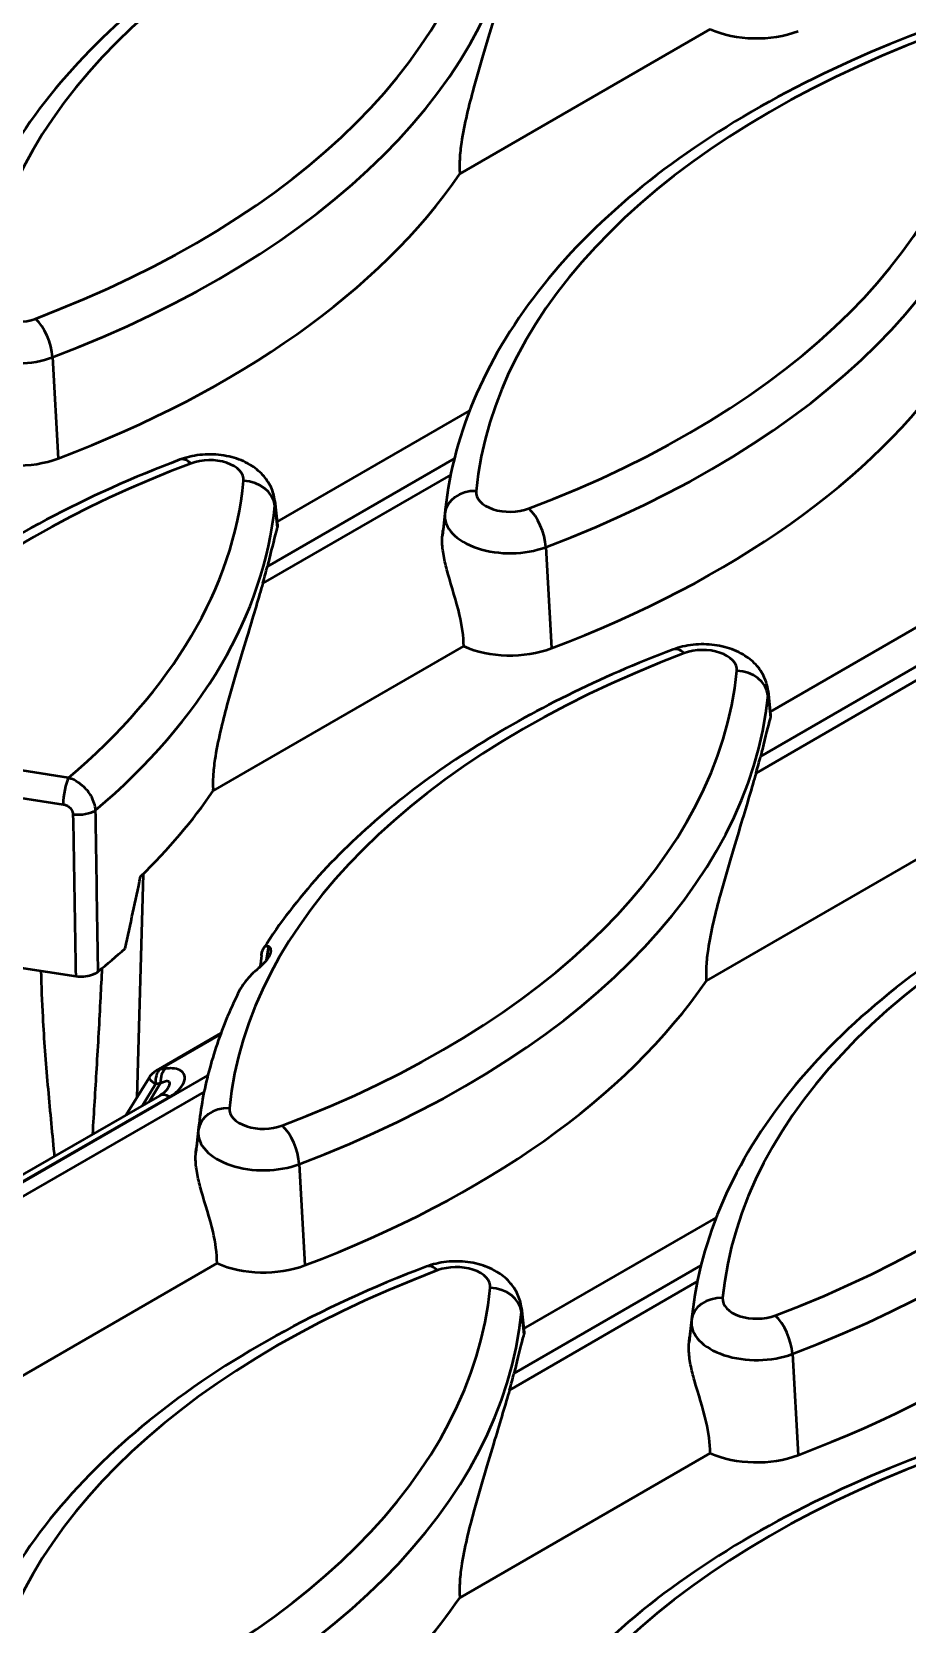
# Model space of a CAD drawing. Header units: millimetres. Extents: x 0 to 2774, y -40 to 1485.
# Drawn here: x 435.25 to 456.16, y 229.82 to 267.86 of the extents above; entities that cross this region are included whole.
import ezdxf

# ---------------------------------------------------------------- set-up
doc = ezdxf.new("R2010")
doc.units = ezdxf.units.MM
doc.header["$LTSCALE"] = 2.5
doc.layers.add('Sichtbar (ISO)', color=7, linetype='Continuous', lineweight=50)
doc.layers.add('Sichtbar schmal (ISO)', color=7, linetype='Continuous', lineweight=50)

msp = doc.modelspace()

# ---------------------------------------------------------------- linework, layer by layer
at = {"layer": 'Sichtbar (ISO)'}
for p, q in [((445.474, 264.468), (451.46, 267.924)), ((441.108, 256.151), (445.707, 258.806)), ((441.054, 256.655), (441.117, 256.068)), ((445.125, 256.439), (445.073, 255.952)), ((452.893, 251.615), (457.492, 254.27)), ((439.582, 249.726), (445.568, 253.182)), ((452.839, 252.118), (452.902, 251.532)), ((451.367, 245.19), (457.353, 248.646)), ((437.907, 247.738), (437.756, 242.397)), ((434.366, 245.598), (436.297, 245.299)), ((439.765, 243.934), (438.224, 243.044)), ((437.503, 241.985), (438.048, 242.873)), ((438.297, 242.443), (434.756, 240.399)), ((439.233, 241.696), (439.181, 241.21)), ((447, 236.872), (451.599, 239.527)), ((433.689, 234.984), (439.675, 238.44)), ((446.946, 237.376), (447.009, 236.79)), ((451.018, 237.16), (450.966, 236.674)), ((445.474, 230.448), (451.46, 233.904))]:
    msp.add_line(p, q, dxfattribs=at)
msp.add_arc((438.474, 242.611), 0.5, 120, 148.4774, dxfattribs=at)
for centre, major_axis, ratio, start_param, end_param in [((452.567, 268.749), (-1.806, 0), 0.57735, 0.911322, 2.150508), ((422.126, 269.797), (25.106, 0), 0.57735, 5.2921, 5.906759), ((433.911, 265.261), (25.106, 0), 0.57735, 5.2921, 5.906759), ((434.889, 258.542), (-1.806, 0), 0.57735, 0.911322, 2.150508), ((416.233, 257.096), (24.887, 0), 0.57735, 6.114898, 6.142932), ((446.674, 254.006), (-1.806, 0), 0.57735, 0.911322, 2.150508), ((428.018, 252.56), (24.887, 0), 0.57735, 6.114898, 6.142932), ((416.233, 255.055), (25.106, 0), 0.57735, 5.749353, 5.906759), ((435.014, 249.121), (4.554, 0.73), 0.511472, 6.229965, 6.247997), ((413.376, 238.852), (17.396, 49.27), 0.406065, 4.998107, 5.033063), ((416.233, 253.83), (-25.237, 0), 0.57735, 2.525605, 2.571158), ((449.491, 273.208), (-20.196, -144.02), 0.034099, 4.908663, 4.910622), ((428.018, 250.518), (25.106, 0), 0.57735, 5.2921, 5.906759), ((439.804, 245.982), (25.106, 0), 0.57735, 5.2921, 5.906759), ((440.782, 239.264), (-1.806, 0), 0.57735, 0.911322, 2.150508), ((422.126, 237.817), (24.887, 0), 0.57735, 6.114898, 6.142932), ((452.567, 234.728), (-1.806, 0), 0.57735, 0.911322, 2.150508), ((422.126, 235.776), (25.106, 0), 0.57735, 5.537113, 5.906759)]:
    msp.add_ellipse(centre, major_axis=major_axis, ratio=ratio, start_param=start_param, end_param=end_param, dxfattribs=at)
for points, knots in [([(444.679, 272.382), (443.398, 271.898), (442.192, 271.343), (439.969, 270.11), (438.952, 269.431), (437.143, 267.966), (436.351, 267.18), (435.021, 265.522), (434.484, 264.65), (433.694, 262.846), (433.441, 261.915), (433.34, 260.975)], [2.9359057, 2.9359057, 2.9359057, 2.9359057, 3.121742, 3.121742, 3.3075784, 3.3075784, 3.4934147, 3.4934147, 3.6792511, 3.6792511, 3.8650875, 3.8650875, 3.8650875, 3.8650875]), ([(446.662, 269.431), (446.563, 269.095), (446.442, 268.688), (446.147, 267.706), (445.965, 267.116), (445.698, 266.13), (445.576, 265.648), (445.494, 265.09), (445.478, 264.949), (445.465, 264.69), (445.466, 264.571), (445.474, 264.468)], [3.485316, 3.485316, 3.485316, 3.485316, 3.831228, 3.831228, 4.242869, 4.242869, 4.503948, 4.503948, 4.581698, 4.581698, 4.653464, 4.653464, 4.653464, 4.653464]), ([(456.464, 267.846), (455.183, 267.362), (453.977, 266.807), (451.754, 265.574), (450.737, 264.895), (448.928, 263.43), (448.136, 262.644), (446.806, 260.986), (446.269, 260.114), (445.479, 258.31), (445.226, 257.379), (445.125, 256.439)], [2.9359057, 2.9359057, 2.9359057, 2.9359057, 3.121742, 3.121742, 3.3075784, 3.3075784, 3.4934147, 3.4934147, 3.6792511, 3.6792511, 3.8650875, 3.8650875, 3.8650875, 3.8650875]), ([(438.786, 257.64), (437.662, 257.215), (436.595, 256.736), (434.604, 255.68), (433.68, 255.103), (431.997, 253.864), (431.24, 253.202), (429.912, 251.805), (429.342, 251.07), (428.411, 249.543), (428.049, 248.751), (427.801, 247.943)], [2.9359057, 2.9359057, 2.9359057, 2.9359057, 3.0990146, 3.0990146, 3.2621235, 3.2621235, 3.4252325, 3.4252325, 3.5883414, 3.5883414, 3.7514503, 3.7514503, 3.7514503, 3.7514503]), ([(441.054, 256.655), (441.041, 256.771), (441.009, 256.882), (440.911, 257.093), (440.843, 257.189), (440.675, 257.373), (440.571, 257.453), (440.322, 257.601), (440.175, 257.658), (439.858, 257.742), (439.688, 257.763), (439.348, 257.766), (439.179, 257.748), (438.937, 257.691), (438.861, 257.668), (438.786, 257.64)], [0.847302, 0.847302, 0.847302, 0.847302, 1.046181, 1.046181, 1.270532, 1.270532, 1.556044, 1.556044, 1.929065, 1.929065, 2.339587, 2.339587, 2.746954, 2.746954, 2.935906, 2.935906, 2.935906, 2.935906]), ([(441.11, 256.019), (441.108, 256.009), (441.104, 255.999), (441.053, 255.817), (440.99, 255.552), (440.905, 255.206), (440.891, 255.148), (440.876, 255.087)], [0.7095826, 0.7095826, 0.7095826, 0.7095826, 0.7301099, 0.7301099, 1.0546565, 1.0546565, 1.1167, 1.1167, 1.1167, 1.1167]), ([(445.568, 253.182), (445.565, 253.417), (445.529, 253.673), (445.394, 254.262), (445.28, 254.601), (445.156, 255.038), (445.123, 255.168), (445.073, 255.422), (445.058, 255.545), (445.053, 255.713), (445.055, 255.772), (445.06, 255.83)], [0.0433649, 0.0433649, 0.0433649, 0.0433649, 0.199966, 0.199966, 0.399932, 0.399932, 0.4756007, 0.4756007, 0.5512693, 0.5512693, 0.5929939, 0.5929939, 0.5929939, 0.5929939]), ([(445.06, 255.83), (445.063, 255.86), (445.067, 255.889), (445.071, 255.93), (445.072, 255.941), (445.073, 255.952)], [0.70958265, 0.70958265, 0.70958265, 0.70958265, 0.73010989, 0.73010989, 0.73801389, 0.73801389, 0.73801389, 0.73801389]), ([(440.769, 254.689), (440.67, 254.353), (440.549, 253.946), (440.254, 252.963), (440.073, 252.374), (439.805, 251.388), (439.684, 250.906), (439.602, 250.347), (439.586, 250.207), (439.573, 249.965), (439.573, 249.861), (439.579, 249.769)], [3.485316, 3.485316, 3.485316, 3.485316, 3.831228, 3.831228, 4.242869, 4.242869, 4.503948, 4.503948, 4.581698, 4.581698, 4.643718, 4.643718, 4.643718, 4.643718]), ([(450.571, 253.104), (449.692, 252.771), (448.847, 252.405), (447.242, 251.613), (446.482, 251.187), (445.056, 250.278), (444.391, 249.795), (443.167, 248.781), (442.609, 248.249), (441.608, 247.141), (441.166, 246.566), (440.788, 245.973)], [2.9359057, 2.9359057, 2.9359057, 2.9359057, 3.0635036, 3.0635036, 3.1911015, 3.1911015, 3.3186993, 3.3186993, 3.4462972, 3.4462972, 3.5738951, 3.5738951, 3.5738951, 3.5738951]), ([(452.839, 252.118), (452.826, 252.234), (452.794, 252.346), (452.696, 252.557), (452.629, 252.653), (452.46, 252.837), (452.356, 252.917), (452.107, 253.065), (451.96, 253.122), (451.643, 253.205), (451.473, 253.227), (451.133, 253.23), (450.964, 253.212), (450.722, 253.155), (450.646, 253.132), (450.571, 253.104)], [0.847302, 0.847302, 0.847302, 0.847302, 1.046181, 1.046181, 1.270532, 1.270532, 1.556044, 1.556044, 1.929065, 1.929065, 2.339587, 2.339587, 2.746954, 2.746954, 2.935906, 2.935906, 2.935906, 2.935906]), ([(452.896, 251.483), (452.893, 251.473), (452.89, 251.463), (452.838, 251.281), (452.775, 251.016), (452.691, 250.67), (452.676, 250.612), (452.662, 250.551)], [0.7095826, 0.7095826, 0.7095826, 0.7095826, 0.7301099, 0.7301099, 1.0546565, 1.0546565, 1.1167, 1.1167, 1.1167, 1.1167]), ([(452.554, 250.153), (452.455, 249.817), (452.335, 249.41), (452.039, 248.427), (451.858, 247.837), (451.59, 246.852), (451.469, 246.37), (451.387, 245.811), (451.371, 245.671), (451.357, 245.412), (451.358, 245.292), (451.367, 245.19)], [3.485316, 3.485316, 3.485316, 3.485316, 3.831228, 3.831228, 4.242869, 4.242869, 4.503948, 4.503948, 4.581698, 4.581698, 4.653464, 4.653464, 4.653464, 4.653464]), ([(462.356, 248.567), (461.075, 248.083), (459.869, 247.529), (457.646, 246.295), (456.63, 245.616), (454.821, 244.152), (454.028, 243.366), (452.699, 241.708), (452.162, 240.835), (451.372, 239.032), (451.119, 238.1), (451.018, 237.16)], [2.9359057, 2.9359057, 2.9359057, 2.9359057, 3.121742, 3.121742, 3.3075784, 3.3075784, 3.4934147, 3.4934147, 3.6792511, 3.6792511, 3.8650875, 3.8650875, 3.8650875, 3.8650875]), ([(440.911, 246.006), (440.922, 245.999), (440.932, 245.99), (440.955, 245.95), (440.96, 245.911), (440.943, 245.824), (440.923, 245.776), (440.858, 245.679), (440.814, 245.629), (440.729, 245.547), (440.695, 245.517), (440.66, 245.487)], [-0.3658072, -0.3658072, -0.3658072, -0.3658072, -0.3433399, -0.3433399, -0.2935277, -0.2935277, -0.2443502, -0.2443502, -0.1948364, -0.1948364, -0.1655449, -0.1655449, -0.1655449, -0.1655449]), ([(440.735, 245.797), (440.738, 245.814), (440.74, 245.829), (440.748, 245.872), (440.756, 245.903), (440.784, 245.977), (440.813, 246.009), (440.861, 246.025), (440.886, 246.02), (440.911, 246.006)], [0.0124241, 0.0124241, 0.0124241, 0.0124241, 0.0229879, 0.0229879, 0.0461582, 0.0461582, 0.1028572, 0.1028572, 0.1508381, 0.1508381, 0.1508381, 0.1508381]), ([(436.297, 245.299), (436.36, 245.29), (436.425, 245.287), (436.553, 245.297), (436.615, 245.309), (436.703, 245.338), (436.733, 245.35), (436.787, 245.378), (436.811, 245.394), (436.832, 245.411)], [0, 0, 0, 0, 0.0388384, 0.0388384, 0.0775944, 0.0775944, 0.0994808, 0.0994808, 0.1214063, 0.1214063, 0.1214063, 0.1214063]), ([(440.66, 245.487), (440.556, 245.397), (440.437, 245.281), (440.313, 245.125), (440.276, 245.072), (440.237, 245.007), (440.224, 244.984), (440.213, 244.962)], [1.3715402, 1.3715402, 1.3715402, 1.3715402, 1.4590587, 1.4590587, 1.4912356, 1.4912356, 1.5053975, 1.5053975, 1.5053975, 1.5053975]), ([(440.213, 244.962), (440.107, 244.751), (440.009, 244.539), (439.829, 244.111), (439.748, 243.895), (439.6, 243.461), (439.534, 243.242), (439.42, 242.804), (439.37, 242.583), (439.289, 242.141), (439.257, 241.919), (439.233, 241.696)], [3.6452203, 3.6452203, 3.6452203, 3.6452203, 3.6891937, 3.6891937, 3.7331672, 3.7331672, 3.7771406, 3.7771406, 3.821114, 3.821114, 3.8650875, 3.8650875, 3.8650875, 3.8650875]), ([(438.475, 242.585), (438.475, 242.585), (438.472, 242.581), (438.461, 242.567), (438.453, 242.558), (438.432, 242.539), (438.42, 242.527), (438.391, 242.504), (438.374, 242.492), (438.338, 242.468), (438.318, 242.455), (438.297, 242.443)], [0.2052918, 0.2052918, 0.2052918, 0.2052918, 0.23171, 0.23171, 0.2581282, 0.2581282, 0.2845464, 0.2845464, 0.3109646, 0.3109646, 0.3373827, 0.3373827, 0.3373827, 0.3373827]), ([(439.168, 241.088), (439.171, 241.118), (439.174, 241.147), (439.178, 241.188), (439.179, 241.199), (439.181, 241.21)], [0.70958265, 0.70958265, 0.70958265, 0.70958265, 0.73010989, 0.73010989, 0.73801389, 0.73801389, 0.73801389, 0.73801389]), ([(439.675, 238.44), (439.672, 238.675), (439.637, 238.93), (439.501, 239.52), (439.387, 239.858), (439.264, 240.296), (439.23, 240.426), (439.18, 240.679), (439.165, 240.802), (439.16, 240.971), (439.162, 241.03), (439.168, 241.088)], [0.0433649, 0.0433649, 0.0433649, 0.0433649, 0.199966, 0.199966, 0.399932, 0.399932, 0.4756007, 0.4756007, 0.5512693, 0.5512693, 0.5929939, 0.5929939, 0.5929939, 0.5929939]), ([(444.679, 238.361), (443.398, 237.877), (442.192, 237.323), (439.969, 236.089), (438.952, 235.41), (437.143, 233.945), (436.351, 233.159), (435.021, 231.502), (434.484, 230.629), (433.694, 228.825), (433.441, 227.894), (433.34, 226.954)], [2.9359057, 2.9359057, 2.9359057, 2.9359057, 3.121742, 3.121742, 3.3075784, 3.3075784, 3.4934147, 3.4934147, 3.6792511, 3.6792511, 3.8650875, 3.8650875, 3.8650875, 3.8650875]), ([(446.946, 237.376), (446.934, 237.492), (446.901, 237.604), (446.804, 237.814), (446.736, 237.911), (446.568, 238.095), (446.463, 238.174), (446.215, 238.322), (446.067, 238.38), (445.751, 238.463), (445.58, 238.485), (445.241, 238.488), (445.071, 238.47), (444.829, 238.412), (444.754, 238.389), (444.679, 238.361)], [0.847302, 0.847302, 0.847302, 0.847302, 1.046181, 1.046181, 1.270532, 1.270532, 1.556044, 1.556044, 1.929065, 1.929065, 2.339587, 2.339587, 2.746954, 2.746954, 2.935906, 2.935906, 2.935906, 2.935906]), ([(447.003, 236.741), (447, 236.731), (446.997, 236.721), (446.945, 236.539), (446.882, 236.274), (446.798, 235.927), (446.784, 235.869), (446.769, 235.809)], [0.7095826, 0.7095826, 0.7095826, 0.7095826, 0.7301099, 0.7301099, 1.0546565, 1.0546565, 1.1167, 1.1167, 1.1167, 1.1167]), ([(450.953, 236.552), (450.956, 236.582), (450.959, 236.611), (450.963, 236.652), (450.965, 236.663), (450.966, 236.674)], [0.70958265, 0.70958265, 0.70958265, 0.70958265, 0.73010989, 0.73010989, 0.73801389, 0.73801389, 0.73801389, 0.73801389]), ([(451.46, 233.904), (451.457, 234.139), (451.422, 234.394), (451.286, 234.984), (451.172, 235.322), (451.049, 235.76), (451.015, 235.89), (450.966, 236.143), (450.95, 236.266), (450.945, 236.435), (450.947, 236.494), (450.953, 236.552)], [0.0433649, 0.0433649, 0.0433649, 0.0433649, 0.199966, 0.199966, 0.399932, 0.399932, 0.4756007, 0.4756007, 0.5512693, 0.5512693, 0.5929939, 0.5929939, 0.5929939, 0.5929939]), ([(446.662, 235.411), (446.563, 235.074), (446.442, 234.667), (446.147, 233.685), (445.965, 233.095), (445.698, 232.11), (445.576, 231.628), (445.494, 231.069), (445.478, 230.928), (445.465, 230.669), (445.466, 230.55), (445.474, 230.448)], [3.485316, 3.485316, 3.485316, 3.485316, 3.831228, 3.831228, 4.242869, 4.242869, 4.503948, 4.503948, 4.581698, 4.581698, 4.653464, 4.653464, 4.653464, 4.653464]), ([(456.464, 233.825), (455.183, 233.341), (453.977, 232.787), (451.754, 231.553), (450.737, 230.874), (448.928, 229.409), (448.136, 228.623), (446.806, 226.965), (446.269, 226.093), (445.479, 224.289), (445.226, 223.358), (445.125, 222.418)], [2.9359057, 2.9359057, 2.9359057, 2.9359057, 3.121742, 3.121742, 3.3075784, 3.3075784, 3.4934147, 3.4934147, 3.6792511, 3.6792511, 3.8650875, 3.8650875, 3.8650875, 3.8650875])]:
    msp.add_open_spline(points, degree=3, knots=knots, dxfattribs=at)
for points, degree in [([(441.117, 256.068), (441.118, 256.055), (441.116, 256.039), (441.11, 256.019)], 3), ([(452.902, 251.532), (452.903, 251.519), (452.901, 251.502), (452.896, 251.483)], 3), ([(439.582, 249.726), (439.58, 249.747), (439.579, 249.769)], 2), ([(447.009, 236.79), (447.01, 236.777), (447.009, 236.76), (447.003, 236.741)], 3)]:
    msp.add_open_spline(points, degree=degree, dxfattribs=at)
at = {"layer": 'Sichtbar schmal (ISO)'}
for p, q in [((435.744, 260.088), (435.879, 257.67)), ((440.876, 255.087), (445.344, 257.667)), ((445.256, 257.28), (440.769, 254.689)), ((441.054, 256.548), (441.11, 256.019)), ((445.117, 256.356), (445.06, 255.83)), ((447.529, 255.552), (447.664, 253.134)), ((452.662, 250.551), (457.129, 253.131)), ((457.042, 252.744), (452.554, 250.153)), ((452.839, 252.012), (452.896, 251.483)), ((436.121, 250.04), (434.192, 250.339)), ((434.063, 249.704), (435.993, 249.405)), ((440.855, 245.679), (440.911, 246.006)), ((438.303, 243.068), (439.754, 243.906)), ((434.817, 240.248), (439.452, 242.924)), ((438.203, 242.718), (437.891, 242.209)), ((438.049, 242.3), (438.318, 242.739)), ((434.812, 240.266), (438.543, 242.42)), ((439.364, 242.537), (434.874, 239.945)), ((439.224, 241.613), (439.168, 241.088)), ((441.636, 240.809), (441.771, 238.392)), ((446.769, 235.809), (451.237, 238.388)), ((451.149, 238.001), (446.662, 235.411)), ((446.947, 237.27), (447.003, 236.741)), ((451.009, 237.077), (450.953, 236.552)), ((453.421, 236.273), (453.556, 233.855))]:
    msp.add_line(p, q, dxfattribs=at)
for centre, major_axis, ratio, start_param, end_param in [((458.153, 260.646), (-24.113, 0), 0.57735, 5.2921, 6.227073), ((422.126, 272.655), (24.113, 0), 0.57735, 5.2921, 6.227073), ((422.126, 272.096), (24.86, 0), 0.57735, 5.2921, 6.227073), ((469.938, 256.11), (-24.113, 0), 0.57735, 5.2921, 6.227073), ((433.911, 268.118), (24.113, 0), 0.57735, 5.2921, 6.227073), ((433.911, 267.559), (24.86, 0), 0.57735, 5.2921, 6.227073), ((434.889, 261.4), (-0.813, 0), 0.57735, 6.227073, 8.433693), ((435.334, 260.395), (0.265, -0.702), 0.447262, 0.956366, 2.439895), ((434.889, 260.841), (-1.56, 0), 0.57735, 6.227073, 8.433693), ((452.26, 245.903), (-24.113, 0), 0.57735, 5.2921, 6.091359), ((439.051, 256.938), (-0.265, 0.702), 0.447262, 5.581488, 6.283185), ((439.497, 257.158), (0.813, 0), 0.57735, 6.227073, 8.433693), ((416.233, 257.912), (24.113, 0), 0.57735, 5.682215, 6.227073), ((440.308, 256.519), (0.746, -0.073), 0.815212, 0.166414, 1.649944), ((445.863, 256.278), (-0.746, 0.073), 0.815212, 4.791537, 6.275066), ((446.674, 256.864), (-0.813, 0), 0.57735, 6.227073, 8.433693), ((416.233, 257.353), (24.86, 0), 0.57735, 5.684601, 6.227073), ((439.497, 256.599), (1.56, 0), 0.57735, 6.227073, 6.345089), ((469.938, 255.551), (-24.86, 0), 0.57735, 6.221282, 6.227073), ((447.12, 255.859), (0.265, -0.702), 0.447262, 0.956366, 2.439895), ((446.674, 256.305), (-1.56, 0), 0.57735, 6.227073, 8.433693), ((464.045, 241.367), (-24.113, 0), 0.57735, 5.2921, 6.227073), ((450.837, 252.402), (-0.265, 0.702), 0.447262, 5.581488, 6.283185), ((451.282, 252.622), (0.813, 0), 0.57735, 6.227073, 8.433693), ((428.018, 253.376), (24.113, 0), 0.57735, 5.2921, 6.227073), ((452.093, 251.983), (0.746, -0.073), 0.815212, 0.166414, 1.649944), ((428.018, 252.817), (24.86, 0), 0.57735, 5.2921, 6.227073), ((451.282, 252.063), (1.56, 0), 0.57735, 6.227073, 6.345089), ((436.121, 249.632), (0.076, 0.494), 0.211325, 0.631914, 2.080538), ((436.359, 249.392), (0.5, 0.009), 0.465939, 4.444076, 5.670756), ((475.83, 236.831), (-24.113, 0), 0.57735, 5.2921, 6.227073), ((439.804, 248.84), (24.113, 0), 0.57735, 5.2921, 6.227073), ((439.804, 248.281), (24.86, 0), 0.57735, 5.2921, 6.227073), ((438.474, 242.611), (-0.426, 0.261), 0.124916, 0, 0.961081), ((438.474, 242.611), (-0.11, 0.488), 0.509641, 0.265207, 1.238746), ((437.806, 239.991), (1.251, 2.652), 0.625236, 0.396692, 0.453617), ((438.474, 242.611), (-0.25, 0.433), 0.57735, 6.003348, 6.283185), ((438.076, 239.885), (1.067, 3.138), 0.670389, 0.316443, 0.373368), ((438.589, 242.633), (-0.075, 0.494), 0.526708, 0.322977, 1.276054), ((438.547, 242.01), (-0.25, 0.433), 0.57735, 5.506674, 6.283185), ((439.97, 241.536), (-0.746, 0.073), 0.815212, 4.791537, 6.275066), ((440.782, 242.122), (-0.813, 0), 0.57735, 6.227073, 8.433693), ((440.782, 241.563), (-1.56, 0), 0.57735, 6.227073, 8.433693), ((464.045, 240.808), (-24.86, 0), 0.57735, 6.221282, 6.227073), ((441.227, 241.117), (-0.265, 0.702), 0.447262, 4.097958, 5.581488), ((458.153, 226.625), (-24.113, 0), 0.57735, 5.2921, 6.227073), ((444.944, 237.66), (-0.265, 0.702), 0.447262, 5.581488, 6.283185), ((445.389, 237.879), (0.813, 0), 0.57735, 6.227073, 8.433693), ((422.126, 238.634), (24.113, 0), 0.57735, 5.2921, 6.227073), ((446.201, 237.241), (0.746, -0.073), 0.815212, 0.166414, 1.649944), ((451.755, 237), (-0.746, 0.073), 0.815212, 4.791537, 6.275066), ((452.567, 237.586), (-0.813, 0), 0.57735, 6.227073, 8.433693), ((422.126, 238.075), (24.86, 0), 0.57735, 5.2921, 6.227073), ((445.389, 237.32), (1.56, 0), 0.57735, 6.227073, 6.345089), ((452.567, 237.027), (-1.56, 0), 0.57735, 6.227073, 8.433693), ((475.83, 236.272), (-24.86, 0), 0.57735, 6.221282, 6.227073), ((453.012, 236.581), (-0.265, 0.702), 0.447262, 4.097958, 5.581488), ((469.938, 222.089), (-24.113, 0), 0.57735, 5.2921, 6.227073), ((433.911, 234.098), (24.113, 0), 0.57735, 5.2921, 6.227073), ((433.911, 233.539), (24.86, 0), 0.57735, 5.2921, 6.227073)]:
    msp.add_ellipse(centre, major_axis=major_axis, ratio=ratio, start_param=start_param, end_param=end_param, dxfattribs=at)
for points, knots in [([(436.771, 249.266), (436.764, 249.374), (436.728, 249.49), (436.614, 249.691), (436.542, 249.778), (436.396, 249.905), (436.328, 249.951), (436.212, 250.009), (436.166, 250.027), (436.121, 250.04)], [-0.07527042, -0.07527042, -0.07527042, -0.07527042, -0.05001564, -0.05001564, -0.02778647, -0.02778647, -0.0106871, -0.0106871, 0, 0, 0, 0]), ([(435.993, 249.405), (436.01, 249.403), (436.027, 249.398), (436.071, 249.384), (436.097, 249.371), (436.151, 249.333), (436.178, 249.306), (436.218, 249.241), (436.23, 249.203), (436.231, 249.165)], [0, 0, 0, 0, 0.0106871, 0.0106871, 0.02778647, 0.02778647, 0.05001564, 0.05001564, 0.07527042, 0.07527042, 0.07527042, 0.07527042]), ([(436.832, 245.411), (436.826, 245.834), (436.819, 246.256), (436.799, 247.543), (436.785, 248.406), (436.771, 249.266)], [-1.06357289, -1.06357289, -1.06357289, -1.06357289, -1.05830203, -1.05830203, -1.04747832, -1.04747832, -1.04747832, -1.04747832]), ([(436.231, 249.165), (436.247, 248.306), (436.262, 247.444), (436.283, 246.153), (436.291, 245.727), (436.297, 245.299)], [1.04747832, 1.04747832, 1.04747832, 1.04747832, 1.05830203, 1.05830203, 1.06363733, 1.06363733, 1.06363733, 1.06363733]), ([(435.464, 245.428), (435.472, 245.062), (435.487, 244.694), (435.537, 243.785), (435.579, 243.243), (435.673, 242.157), (435.726, 241.612), (435.781, 241.043), (435.783, 241.018), (435.786, 240.993)], [-2.511955, -2.511955, -2.511955, -2.511955, -2.236576, -2.236576, -1.833335, -1.833335, -1.430094, -1.430094, -1.41155, -1.41155, -1.41155, -1.41155]), ([(436.705, 241.524), (436.737, 242.048), (436.769, 242.571), (436.834, 243.661), (436.866, 244.228), (436.907, 245.024), (436.919, 245.258), (436.93, 245.492)], [1.4652226, 1.4652226, 1.4652226, 1.4652226, 1.8333348, 1.8333348, 2.2365759, 2.2365759, 2.4066078, 2.4066078, 2.4066078, 2.4066078]), ([(438.543, 242.42), (438.641, 242.476), (438.724, 242.541), (438.842, 242.675), (438.882, 242.742), (438.91, 242.863), (438.907, 242.917), (438.856, 243.01), (438.808, 243.049), (438.691, 243.089), (438.63, 243.098), (438.523, 243.098), (438.479, 243.095), (438.436, 243.09)], [-0.3373827, -0.3373827, -0.3373827, -0.3373827, -0.2544532, -0.2544532, -0.1824866, -0.1824866, -0.1251885, -0.1251885, -0.0695492, -0.0695492, -0.0267497, -0.0267497, 0, 0, 0, 0]), ([(438.318, 242.739), (438.344, 242.754), (438.369, 242.766), (438.429, 242.791), (438.461, 242.799), (438.517, 242.796), (438.534, 242.779), (438.538, 242.721), (438.526, 242.682), (438.496, 242.621), (438.486, 242.603), (438.475, 242.585)], [0, 0, 0, 0, 0.0267497, 0.0267497, 0.0695492, 0.0695492, 0.1251885, 0.1251885, 0.1824866, 0.1824866, 0.2052918, 0.2052918, 0.2052918, 0.2052918])]:
    msp.add_open_spline(points, degree=3, knots=knots, dxfattribs=at)

doc.saveas('drawing.dxf')
